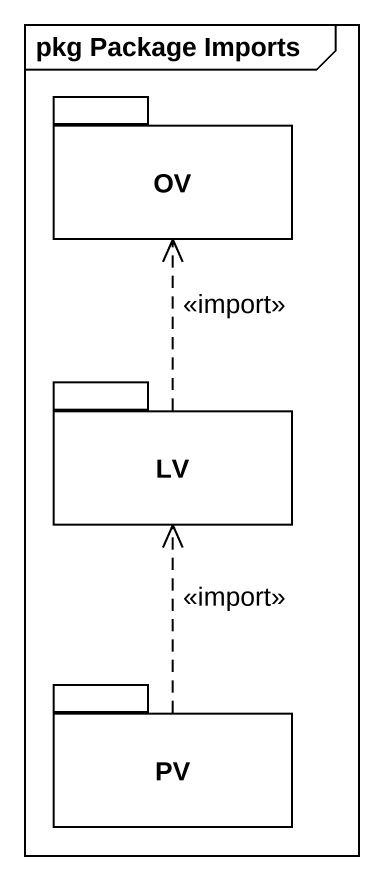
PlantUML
@startuml
mainframe pkg Package Imports
package OV {
}
package LV {
}
package PV {
}
LV .up.> OV : <<import>>
PV .up.> LV : <<import>>
@enduml
